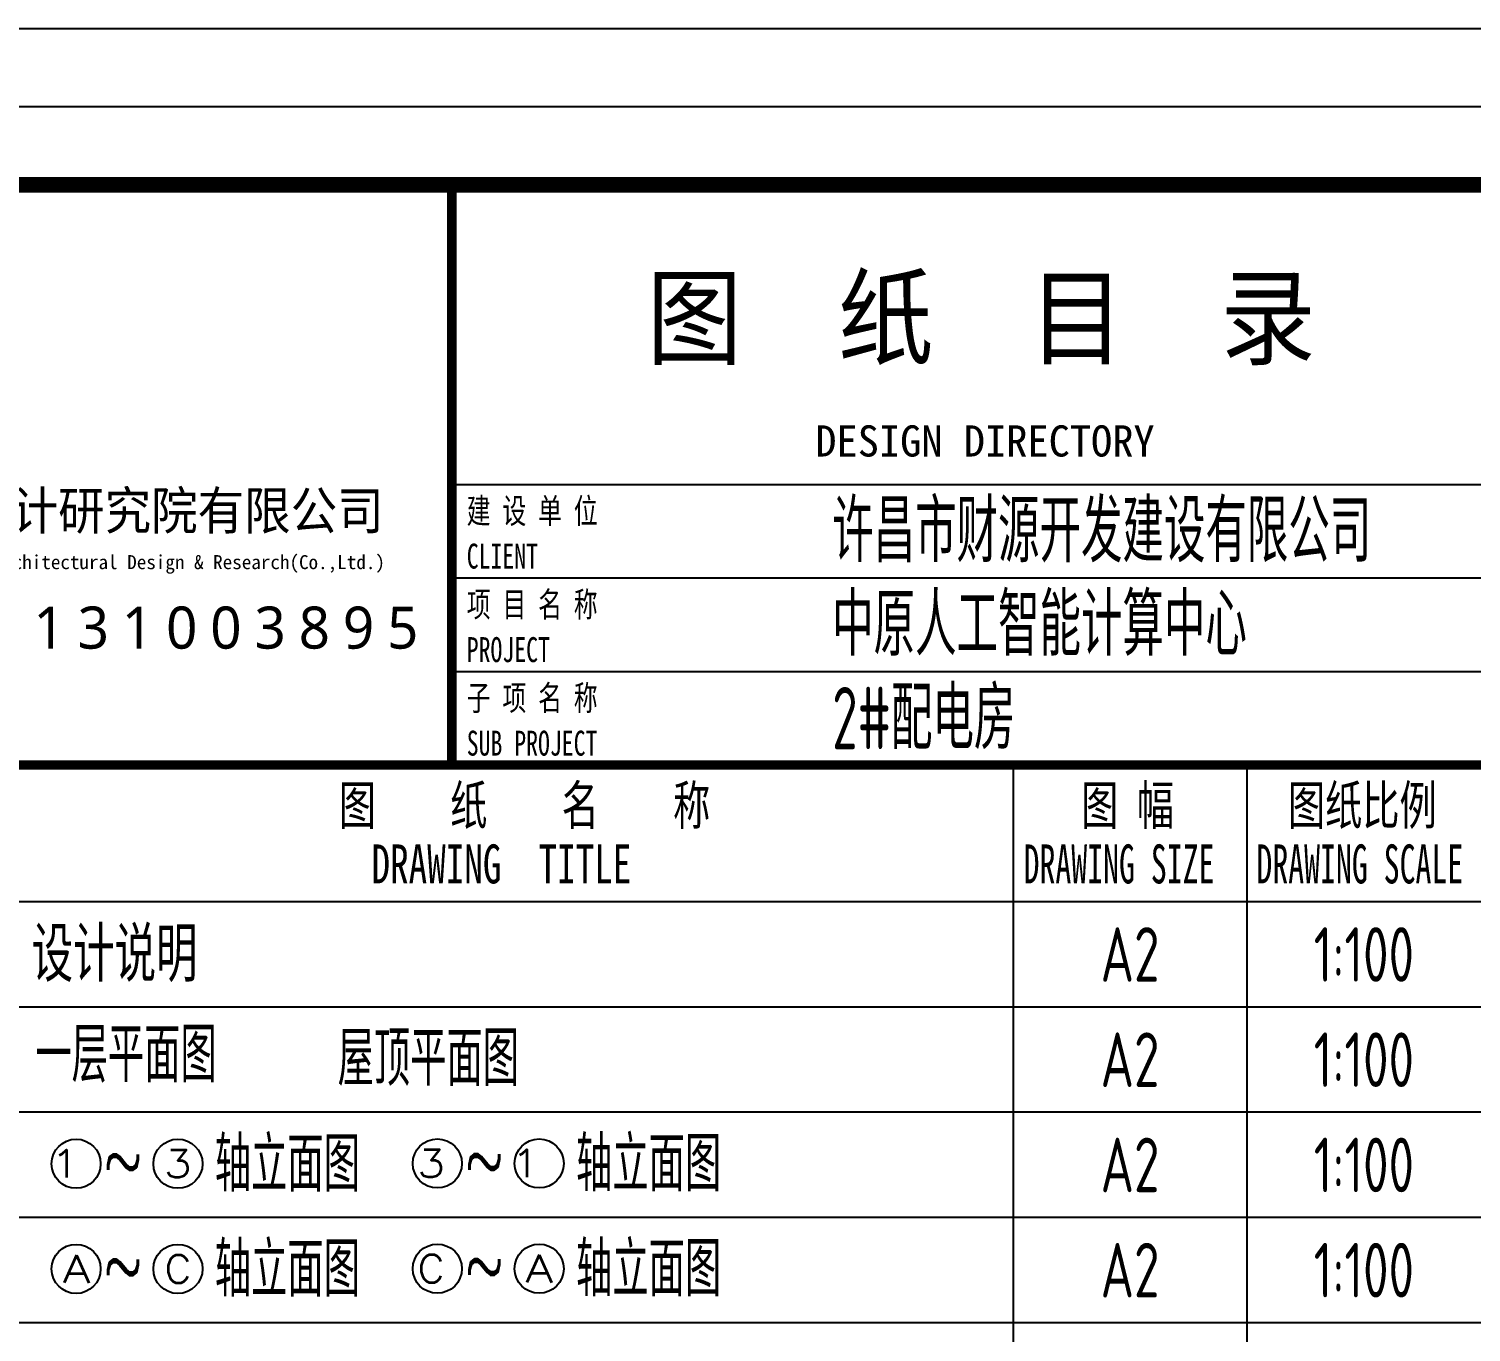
# Model space of a CAD drawing. Extents: x 17032 to 90126, y 10699 to 170399.
# Drawn here: x 34513 to 43764, y 162038 to 170399 of the extents above; entities that cross this region are included whole.
import ezdxf
from ezdxf.enums import TextEntityAlignment as Align

# ---------------------------------------------------------------- set-up
doc = ezdxf.new("R2010")
doc.units = 0
doc.header["$LTSCALE"] = 1000
doc.header["$MEASUREMENT"] = 0
for name, color, linetype in [('1#', 4, 'Continuous'), ('2017_11-sheet-LOGO - 1$0$C-SHET-TTLB', 11, 'Continuous'), ('C-SHET', 11, 'Continuous'), ('C-SHET-TTLB', 11, 'Continuous'), ('DIM_SYMB', 3, 'Continuous'), ('建.17.图框文字$0$建-文字', 4, 'Continuous'), ('暖-说明', 4, 'Continuous'), ('通-图框-标题块', 11, 'Continuous')]:
    doc.layers.add(name, color=color, linetype=linetype)
doc.styles.add('2017_11-sheet-LOGO - 1$0$微软雅黑L', font='')
doc.styles.add('2017_11-sheet-LOGO - 1$0$黑体', font='simhei.ttf')
doc.styles.add('FS', font='romans.shx', dxfattribs={"width": 0.7, "height": 5, "bigfont": 'hztxt.shx'})
doc.styles.add('SHEET-ECADI', font='simhei.ttf', dxfattribs={"width": 0.7})
doc.styles.add('XD2008', font='xd-hzs.shx', dxfattribs={"width": 0.7, "bigfont": 'xd-hztxt.shx'})
doc.styles.add('建.17.图框文字$0$XD2008', font='xd-hzs.shx', dxfattribs={"width": 0.7, "bigfont": 'xd-hztxt.shx'})
doc.styles.add('黑体', font='simhei.ttf')
doc.styles.get('2017_11-sheet-LOGO - 1$0$微软雅黑L').set_extended_font_data('Microsoft YaHei Light')

# ---------------------------------------------------------------- blocks, each defined once
blk = doc.blocks.new('A$C3421568B')
at = {"layer": '2017_11-sheet-LOGO - 1$0$C-SHET-TTLB'}
blk.add_lwpolyline([(10, 297, 0.54, 0.54, 0), (77.471, 297, 0.81, 0.81, 0)], format="xyseb", dxfattribs=at)
at = {"layer": 'C-SHET'}
for p, q in [((220, 307), (0, 307)), ((215, 302), (5, 302))]:
    blk.add_line(p, q, dxfattribs=at)
at = {"layer": 'C-SHET', "linetype": 'Continuous'}
for p, q in [((111, 259.782), (111, 72.25)), ((126, 259.782), (126, 82.25)), ((210, 251), (10, 251)), ((210, 244.25), (10.22, 244.25)), ((210, 237.5), (10.466, 237.5)), ((210, 230.75), (10.22, 230.75)), ((210, 224), (10.22, 224))]:
    blk.add_line(p, q, dxfattribs=at)
at = {"layer": 'C-SHET', "const_width": 1}
blk.add_lwpolyline([(210, 10), (10, 10), (10, 297), (210, 297)], close=True, dxfattribs=at)
at = {"layer": 'C-SHET-TTLB'}
for p, q in [((75, 277.782), (210, 277.782)), ((75, 271.782), (210, 271.782)), ((75, 265.782), (210, 265.782))]:
    blk.add_line(p, q, dxfattribs=at)
at = {"layer": 'C-SHET-TTLB', "const_width": 0.6}
blk.add_lwpolyline([(75, 259.782), (75, 297)], dxfattribs=at)
at = {"layer": 'C-SHET-TTLB'}
blk.add_lwpolyline([(10, 259.782, 0.6, 0.6, 0), (210, 259.782, 0.9, 0.9, 0)], format="xyseb", dxfattribs=at)
at = {"layer": '2017_11-sheet-LOGO - 1$0$C-SHET-TTLB', "style": '2017_11-sheet-LOGO - 1$0$黑体', "width": 0.9}
blk.add_text('上海建筑设计研究院有限公司', height=2.43, dxfattribs=at).set_placement((31.847, 274.882))
at = {"layer": '2017_11-sheet-LOGO - 1$0$C-SHET-TTLB'}
for s, height, style, p in [('Institute Of Shanghai Architectural Design & Research(Co.,Ltd.)', 0.9, '2017_11-sheet-LOGO - 1$0$黑体', (32.137, 272.342)), ('1', 2.7, '2017_11-sheet-LOGO - 1$0$微软雅黑L', (48.165, 267.242)), ('3', 2.7, '2017_11-sheet-LOGO - 1$0$微软雅黑L', (51, 267.242)), ('1', 2.7, '2017_11-sheet-LOGO - 1$0$微软雅黑L', (53.835, 267.242)), ('0', 2.7, '2017_11-sheet-LOGO - 1$0$微软雅黑L', (56.67, 267.242)), ('0', 2.7, '2017_11-sheet-LOGO - 1$0$微软雅黑L', (59.505, 267.242)), ('3', 2.7, '2017_11-sheet-LOGO - 1$0$微软雅黑L', (62.34, 267.242)), ('8', 2.7, '2017_11-sheet-LOGO - 1$0$微软雅黑L', (65.175, 267.242)), ('9', 2.7, '2017_11-sheet-LOGO - 1$0$微软雅黑L', (68.01, 267.242)), ('5', 2.7, '2017_11-sheet-LOGO - 1$0$微软雅黑L', (70.845, 267.242))]:
    blk.add_text(s, height=height, dxfattribs=dict(at, style=style)).set_placement(p)
at = {"layer": 'C-SHET-TTLB'}
for s, height, style, width, p in [('图  纸  目  录', 5, '黑体', 0.9, (87.5, 285.984)), ('建 设 单 位', 1.6, 'SHEET-ECADI', 0.7, (75.956, 275.282)), ('CLIENT', 1.6, 'SHEET-ECADI', 0.7, (75.956, 272.379)), ('项 目 名 称', 1.6, 'SHEET-ECADI', 0.7, (75.956, 269.282)), ('PROJECT', 1.6, 'SHEET-ECADI', 0.7, (75.956, 266.379)), ('子 项 名 称', 1.6, 'SHEET-ECADI', 0.7, (75.956, 263.282)), ('SUB PROJECT', 1.6, 'SHEET-ECADI', 0.7, (75.956, 260.379)), ('图    纸    名    称', 2.5, 'SHEET-ECADI', 0.7, (67.745, 255.952)), ('图 幅', 2.5, 'SHEET-ECADI', 0.7, (115.36, 255.952)), ('图纸比例', 2.5, 'SHEET-ECADI', 0.7, (128.623, 255.952)), ('DRAWING  TITLE', 2.5, 'SHEET-ECADI', 0.7, (69.847, 252.183)), ('DRAWING SIZE', 2.5, 'SHEET-ECADI', 0.6, (111.672, 252.183)), ('DRAWING SCALE', 2.5, 'SHEET-ECADI', 0.6, (126.606, 252.183))]:
    blk.add_text(s, height=height, dxfattribs=dict(at, style=style, width=width)).set_placement(p)
at = {"layer": 'C-SHET-TTLB', "style": 'SHEET-ECADI'}
blk.add_text('DESIGN DIRECTORY', height=2, dxfattribs=at).set_placement((98.312, 279.566))

msp = doc.modelspace()

# ---------------------------------------------------------------- linework, layer by layer
at = {"layer": 'DIM_SYMB', "color": 7}
for centre in [(34815.9, 163118.9), (35469.3, 163118.9), (37133.2, 163120.7), (37786.5, 163120.7), (34815.9, 162443.9), (35469.3, 162443.9), (37133.2, 162445.7), (37786.5, 162445.7)]:
    msp.add_circle(centre, 157.5, dxfattribs=at)

# ---------------------------------------------------------------- block references
at = {"layer": '通-图框-标题块', "xscale": 100, "yscale": 100, "zscale": 100}
msp.add_blockref('A$C3421568B', (29726.1, 139698.7), dxfattribs=at)

# ---------------------------------------------------------------- texts
at = {"layer": '1#', "style": 'XD2008', "width": 0.7}
for s, p in [('一层平面图', (34554.6, 163641.9)), ('屋顶平面图', (36493.6, 163618.4)), ('轴立面图', (35705.6, 162940.5)), ('轴立面图', (38022.9, 162942.3)), ('轴立面图', (35705.6, 162265.5)), ('轴立面图', (38022.9, 162267.3))]:
    msp.add_text(s, height=350, dxfattribs=at).set_placement(p)
at = {"layer": 'DIM_SYMB', "color": 7, "style": 'FS'}
for s, width, p, p2 in [('1', 1.909091, (34655.6, 163029.8), (34833.8, 163029.8)), ('3', 1.235294, (35380.2, 163029.8), (35558.3, 163029.8)), ('3', 1.235294, (37003.8, 163031.6), (37182, 163031.6)), ('1', 1.909091, (37608.9, 163031.6), (37787.1, 163031.6)), ('A', 1.235294, (34728.6, 162354.8), (34906.8, 162354.8)), ('C', 1.166667, (35380.2, 162354.8), (35558.3, 162354.8)), ('C', 1.166667, (37003.8, 162356.6), (37182, 162356.6)), ('A', 1.235294, (37697.4, 162356.6), (37875.6, 162356.6))]:
    msp.add_text(s, height=178.2, dxfattribs=dict(at, width=width)).set_placement(p, p2, align=Align.FIT)
at = {"layer": 'DIM_SYMB', "color": 7, "style": 'FS', "width": 0.7}
for p in [(34990.9, 162978.9), (37308.2, 162980.7), (34990.9, 162303.9), (37308.2, 162305.7)]:
    msp.add_text('~', height=350, dxfattribs=at).set_placement(p)
at = {"layer": '建.17.图框文字$0$建-文字', "style": '建.17.图框文字$0$XD2008', "width": 0.7}
for s, p in [('许昌市财源开发建设有限公司', (39665.6, 166977.2)), ('中原人工智能计算中心', (39665.6, 166377.2)), ('2#配电房', (39665.6, 165777.2))]:
    msp.add_text(s, height=400, dxfattribs=at).set_placement(p)
at = {"layer": '暖-说明', "style": 'XD2008', "width": 0.8}
msp.add_text('设计说明', height=350, dxfattribs=at).set_placement((34531, 164461.2, 0), align=Align.MIDDLE_LEFT)
for s, p in [('A2', (41576.1, 164461.2, 0)), ('1:100', (43076.1, 164461.2, 0)), ('A2', (41576.1, 163786.2, 0)), ('1:100', (43076.1, 163786.2, 0)), ('A2', (41576.1, 163111.2, 0)), ('1:100', (43076.1, 163111.2, 0)), ('A2', (41576.1, 162436.2, 0)), ('1:100', (43076.1, 162436.2, 0))]:
    msp.add_text(s, height=350, dxfattribs=at).set_placement(p, align=Align.MIDDLE_CENTER)

doc.saveas('drawing.dxf')
